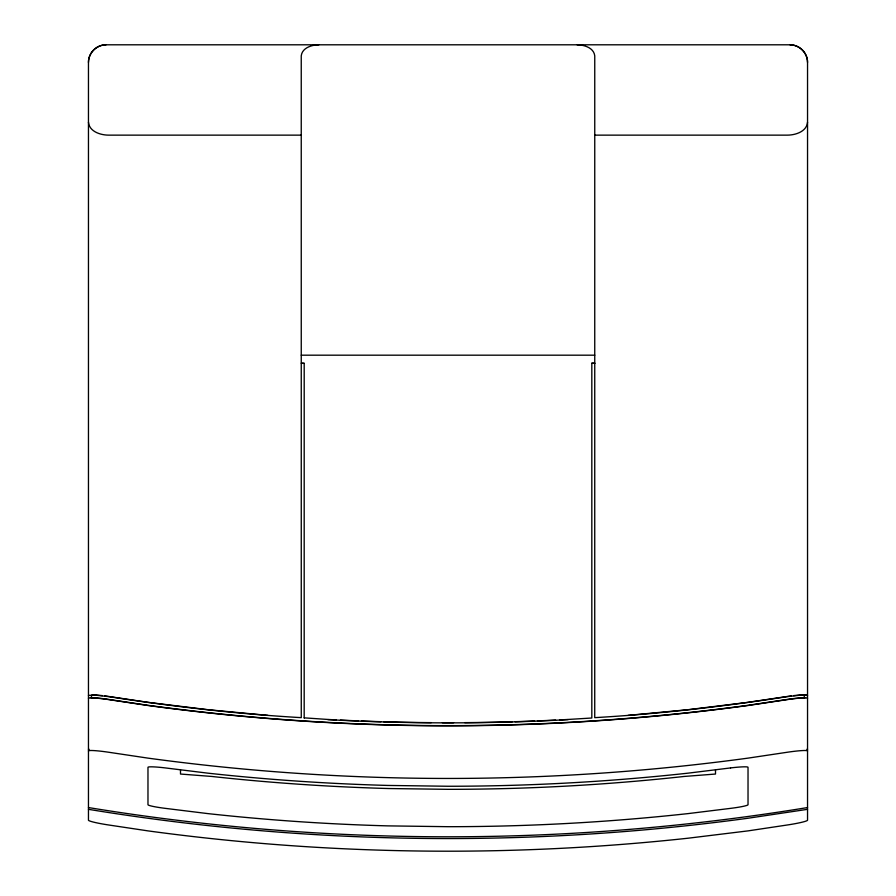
<?xml version="1.0" encoding="UTF-8"?>
<svg xmlns="http://www.w3.org/2000/svg" width="896" height="896" viewBox="0 0 896 896"><rect width="100%" height="100%" fill="white"/><g stroke="black" fill="none" stroke-linecap="round" stroke-linejoin="round"><path stroke-width="1.34" d="M807.542 122.259C806.646 131.712 795.334 135.15 787.226 135.139L594.754 135.139M591.819 363.227L594.754 363.227L591.819 363.227L591.819 718.01L568.142 719.454A2213.534 2205.314 0 0 1 559.765 719.891M88.458 62.406C88.402 52.987 96.645 44.744 106.064 44.8L789.936 44.8C799.355 44.744 807.598 52.987 807.542 62.406L807.542 820.187A20.541 1.747 -8.6 0 1 787.226 825.003L748.026 830.883L688.285 838.186A2216.872 2208.64 0 0 1 147.974 830.883L108.774 825.003A20.541 1.747 8.6 0 1 88.458 820.187L88.458 62.406A17.606 17.606 0 0 1 106.064 44.8M336.235 719.891A2213.534 2205.314 0 0 1 327.858 719.454L304.203 717.853M88.458 695.419L94.64 695.061L109.211 696.696C172.872 706.552 236.958 713.933 301.269 717.651L301.246 55.843C302.198 47.69 311.842 44.89 318.853 44.8M91.392 698.354L91.549 698.174A17.64 1.501 8.6 0 1 106.568 699.115L148.03 705.32A2216.435 2208.203 0 0 0 747.97 705.32L789.432 699.115A17.64 1.501 -8.6 0 1 804.451 698.174L804.608 698.354M806.848 749.314L807.542 749.213M807.542 809.323L748.026 818.238A2216.872 2208.64 0 0 1 88.458 809.323M628.096 715.389L687.926 709.71L747.578 702.408L789.062 696.203A18.077 1.534 -8.6 0 1 791.358 695.901M301.246 135.139L108.774 135.139C100.666 135.15 89.354 131.712 88.458 122.259M301.246 355.186L594.754 355.186M304.181 363.227L301.246 363.227L304.203 363.44L304.181 718.01M577.147 44.8C584.158 44.89 593.802 47.69 594.754 55.843L594.731 717.651C659.042 713.933 723.128 706.552 786.789 696.696L801.36 695.061L807.542 695.419M267.904 715.389L208.074 709.71L148.422 702.408L106.938 696.203A18.077 1.534 8.6 0 0 104.642 695.901M88.458 749.213L89.152 749.314M804.608 698.186L803.992 695.106A18.077 1.534 -8.6 0 0 793.565 695.632M715.501 769.854L715.501 774.043L684.219 776.451A2170.448 2170.448 0 0 1 447.978 789.331L388.808 788.536A2171.187 2171.187 0 0 1 211.781 776.451L180.499 774.043L180.499 769.854M91.392 698.186L91.549 695.24A18.077 1.534 8.6 0 1 102.435 695.632M807.542 750.982A20.541 1.747 -8.6 0 0 787.226 752.259L748.026 758.128A2216.872 2208.64 0 0 1 147.974 758.128L108.774 752.259A20.541 1.747 8.6 0 0 88.458 750.982M807.542 807.554A2216.872 2208.64 0 0 1 88.458 807.554M807.542 698.342A20.541 1.747 -8.6 0 0 787.226 699.619L748.026 705.499A2216.872 2208.64 0 0 1 147.974 705.499L108.774 699.619A20.541 1.747 8.6 0 0 88.458 698.342M789.936 44.8A17.606 17.606 0 0 1 807.542 62.406M555.576 720.093A2213.534 2205.314 0 0 1 537.421 720.899M534.632 721.011A2213.534 2205.314 0 0 1 515.077 721.694M512.288 721.773A2213.534 2205.314 0 0 1 464.766 722.635M453.589 722.691A2213.534 2205.314 0 0 1 442.411 722.691M431.234 722.635A2213.534 2205.314 0 0 1 383.712 721.773M380.923 721.694A2213.534 2205.314 0 0 1 361.368 721.011M358.579 720.899A2213.534 2205.314 0 0 1 340.424 720.093M568.154 719.611A2213.904 2205.683 0 0 1 327.846 719.611M730.542 767.928L688.285 773.136A2208.73 2208.73 0 0 1 448 786.251L387.822 785.434A2208.763 2208.763 0 0 1 207.715 773.147L165.458 767.939A17.427 1.49 7 0 0 147.974 767.301L147.974 804.709A17.797 1.523 7 0 0 165.458 808.382L207.715 813.59A2208.763 2208.763 0 0 0 387.822 825.877L448 826.694A2208.73 2208.73 0 0 0 688.285 813.579L730.542 808.371A17.797 1.523 -7 0 0 748.026 804.698L748.026 767.29A17.427 1.49 -7 0 0 730.542 767.928M806.814 695.061L803.992 695.106L806.848 695.061"/></g></svg>
